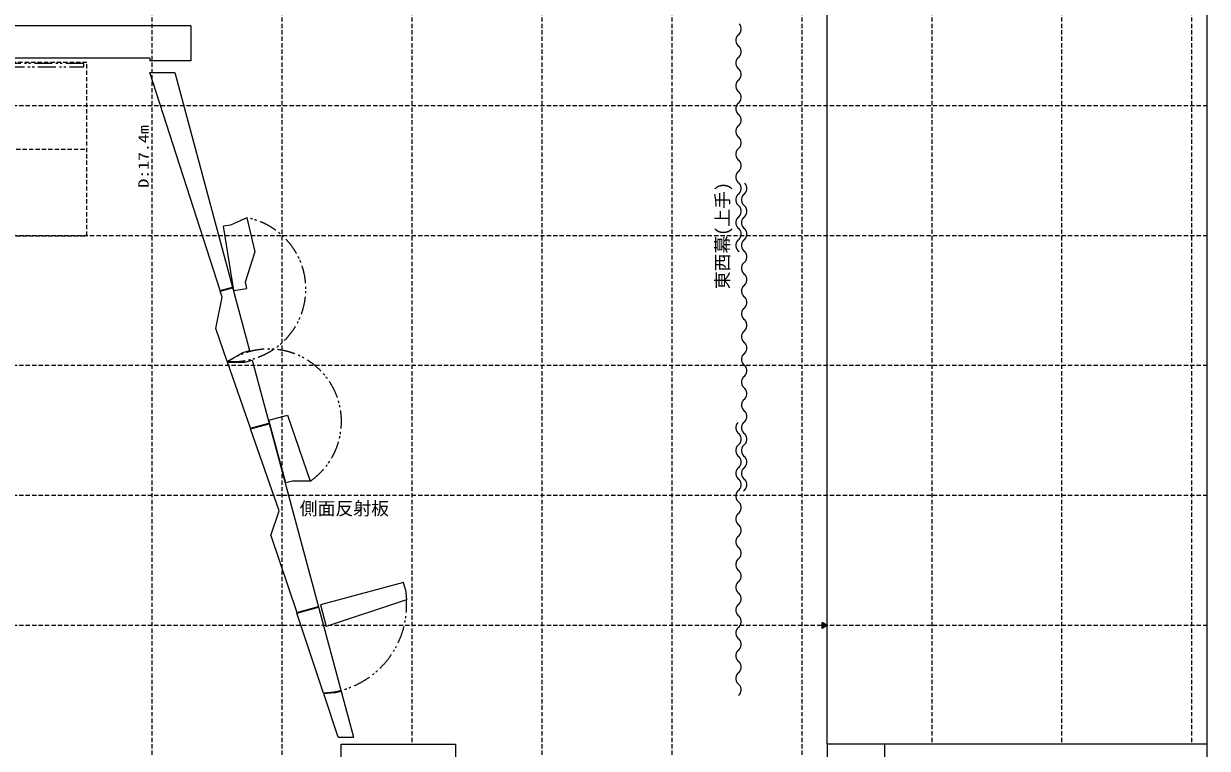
# Model space of a CAD drawing. Units: millimetres, scale not verified. Extents: x -10957 to 29043, y -19439 to 8905.
# Drawn here: x 12485 to 29043, y -12122 to -1982 of the extents above; entities that cross this region are included whole.
import ezdxf
from ezdxf.enums import TextEntityAlignment as Align

# ---------------------------------------------------------------- set-up
doc = ezdxf.new("R2010")
doc.units = ezdxf.units.MM
doc.header["$LTSCALE"] = 50
doc.linetypes.add('DASHED1', pattern=[1.8, 1.2, -0.6])
doc.linetypes.add('DOUBLE_CHAIN1', pattern=[8.8, 5, -1, 0.6, -0.6, 0.6, -1])
for name, color, linetype, lineweight in [('D-0', 7, 'Continuous', 18), ('D-A', 7, 'Continuous', 18), ('D-D', 7, 'Continuous', 18), ('D-E', 4, 'DASHED1', 18), ('F-F', 7, 'Continuous', 18)]:
    doc.layers.add(name, color=color, linetype=linetype, lineweight=lineweight)
doc.styles.add('ＭＳ ゴシック', font='')
doc.styles.get('ＭＳ ゴシック').set_extended_font_data('MS Gothic')

msp = doc.modelspace()

# ---------------------------------------------------------------- linework, layer by layer
at = {"layer": 'D-0'}
for p, q in [((14824.97, -2013.69), (8824.97, -2013.69)), ((14824.97, -2013.69), (14824.97, -2503.69)), ((14249.97, -2463.69), (8824.97, -2463.69)), ((14249.97, -2463.69), (14249.97, -2503.69)), ((14824.97, -2503.69), (14249.97, -2503.69)), ((14248.61, -2664.82), (14598.24, -2664.8)), ((15232.56, -5713.84), (14248.61, -2664.82)), ((14598.24, -2664.8), (14611.69, -2714.8)), ((14598.24, -2664.8), (15644.46, -6555.76)), ((15606.79, -4698.02), (15718.06, -5173.53)), ((15424.33, -5714.37), (15281.19, -4815.7)), ((15718.06, -5173.53), (15582.61, -5600.03)), ((15582.61, -5600.03), (15600.76, -5686.27)), ((15232.56, -5713.84), (15405.58, -5667.32)), ((15235.64, -5723.37), (15408.17, -5676.98)), ((15424.33, -5714.37), (15600.76, -5686.27)), ((15332.94, -6706.83), (15172.58, -6245.56)), ((15332.94, -6706.83), (15549.63, -6581.26)), ((15549.63, -6581.26), (15644.46, -6555.76)), ((15336.24, -6716.3), (15585.98, -6716.46)), ((15657.23, -7639.62), (15336.24, -6716.3)), ((15680.82, -6690.96), (17098.57, -11963.68)), ((15657.23, -7639.62), (15917.11, -7569.74)), ((15660.53, -7649.09), (15919.71, -7579.4)), ((16060.58, -8799.81), (15660.53, -7649.09)), ((15944.79, -9141.62), (16060.58, -8799.81)), ((15944.73, -9141.64), (16304.43, -10220.08)), ((17800.16, -9801.33), (16636.42, -10113.96)), ((17826.13, -9897.9), (17800.16, -9801.33)), ((17826.13, -9897.9), (17839.26, -10043.02)), ((17839.26, -10043.02), (16717.91, -10417.03)), ((16304.43, -10220.08), (16607.81, -10138.5)), ((16636.42, -10113.96), (16717.91, -10417.03)), ((16829.32, -11347.46), (16684.78, -11360.43)), ((16885.98, -11963.69), (16684.78, -11360.43)), ((16826.73, -11337.8), (16923.3, -11311.83)), ((16829.32, -11347.46), (16925.89, -11321.49)), ((17085.13, -11913.68), (17098.57, -11963.68)), ((16885.98, -11963.69), (17098.57, -11963.68)), ((16924.97, -12463.69), (16924.97, -12063.69)), ((24524.97, -12063.69), (24524.97, -13738.69)), ((29042.96, -12063.69), (24524.97, -12063.69))]:
    msp.add_line(p, q, dxfattribs=at)
at = {"layer": 'D-0', "linetype": 'DOUBLE_CHAIN1'}
for p, q in [((4324.97, -2587.8), (13324.97, -2587.8)), ((13324.97, -2587.8), (13324.97, -2539.2))]:
    msp.add_line(p, q, dxfattribs=at)
at = {"layer": 'D-0', "linetype": 'DASHED1'}
for p, q in [((4279.97, -3736.69), (13369.97, -3736.69)), ((4279.97, -4948.69), (13369.97, -4948.69))]:
    msp.add_line(p, q, dxfattribs=at)
msp.add_lwpolyline([(13369.97, -4948.69), (13369.97, -2524.69), (4279.97, -2524.69)], dxfattribs=at)
at = {"layer": 'D-0', "linetype": 'DOUBLE_CHAIN1'}
msp.add_lwpolyline([(13324.97, -2539.2), (4324.97, -2539.2), (4324.97, -2587.8)], dxfattribs=at)
at = {"layer": 'D-0'}
for points in [[(15606.79, -4698.02), (15378.16, -4800.26), (15281.19, -4815.7)], [(15172.58, -6245.56), (15262.7, -5807.23), (15235.64, -5723.37)], [(15584.24, -6716.93), (15680.82, -6690.96), (15693.8, -6739.24)], [(15914.45, -7529.04), (16174.32, -7459.16), (16495.32, -8382.48), (16245.58, -8382.32)], [(16247.32, -8381.86), (16150.74, -8407.82), (15914.45, -7529.04)], [(16826.73, -11337.8), (16681.61, -11350.93), (16307.6, -10229.58), (16610.41, -10148.16)], [(16924.97, -12063.69), (18524.97, -12063.69), (18524.97, -12673.69)], [(24524.97, -12063.69), (23724.97, -12063.69), (23724.97, -13213.69)]]:
    msp.add_lwpolyline(points, dxfattribs=at)
for centre, radius, start, end in [((22420.36, -2055.21), 102.93, 303.0678, 45.3381), ((22548.94, -2214.65), 102.95, 134.69529, 236.93851), ((22420.3, -2374.1), 102.98, 303.05507, 45.27156), ((22549, -2533.54), 103, 134.7617, 236.95127), ((22420.24, -2692.98), 103.02, 303.04244, 45.20501), ((22549.06, -2852.43), 103.05, 134.82832, 236.96381), ((22420.18, -3011.87), 103.07, 303.03023, 45.13824), ((22549.12, -3171.32), 103.09, 134.89479, 236.97604), ((22420.12, -3330.76), 103.12, 303.01778, 45.07193), ((22549.19, -3490.21), 103.14, 134.96154, 236.9883), ((22420.05, -3649.65), 103.16, 303.00566, 45.00495), ((22549.25, -3809.09), 103.19, 135.0286, 237.00032), ((22419.99, -3968.54), 103.21, 302.99374, 44.93782), ((22549.31, -4127.98), 103.24, 135.09586, 237.01189), ((22419.93, -4287.43), 103.26, 302.98223, 44.87088), ((22499.93, -4287.43), 103.26, 302.98223, 44.87088), ((22549.38, -4446.87), 103.28, 135.16247, 237.02363), ((22629.38, -4446.87), 103.28, 135.16247, 237.02363), ((22419.86, -4606.32), 103.31, 302.97054, 44.80396), ((22499.86, -4606.32), 103.31, 302.97054, 44.80396), ((22549.44, -4765.76), 103.33, 135.22985, 237.03495), ((22629.44, -4765.76), 103.33, 135.22985, 237.03495), ((22419.8, -4925.2), 103.36, 302.95924, 44.73673), ((22499.8, -4925.2), 103.36, 302.95924, 44.73673), ((22549.51, -5084.65), 103.38, 135.29696, 237.04647), ((22629.51, -5084.65), 103.38, 135.29696, 237.04647), ((22499.73, -5244.09), 103.41, 302.94793, 44.66916), ((22629.57, -5403.54), 103.43, 135.36477, 237.05763), ((22499.67, -5562.98), 103.45, 302.93698, 44.60123), ((22629.64, -5722.42), 103.48, 135.43258, 237.06855), ((22499.6, -5881.87), 103.5, 302.92598, 44.53346), ((22629.7, -6041.31), 103.53, 135.50061, 237.07941), ((22629.77, -6360.2), 103.58, 135.56871, 237.08999), ((22499.53, -6200.75), 103.56, 302.91537, 44.46525), ((22499.47, -6519.64), 103.61, 302.90472, 44.39719), ((22629.84, -6679.09), 103.63, 135.63704, 237.1005), ((22499.4, -6838.53), 103.66, 302.89445, 44.32867), ((22629.91, -6997.97), 103.68, 135.70544, 237.11074), ((22499.33, -7157.42), 103.71, 302.88414, 44.26031), ((22629.97, -7316.86), 103.73, 135.77406, 237.12087), ((22499.26, -7476.3), 103.76, 302.87425, 44.19154), ((22550.04, -7635.75), 103.79, 135.84275, 237.13034), ((22630.04, -7635.75), 103.79, 135.84275, 237.13034), ((22419.2, -7795.19), 103.81, 302.86417, 44.12366), ((22499.2, -7795.19), 103.81, 302.86417, 44.12366), ((22550.11, -7954.63), 103.84, 135.9112, 237.14021), ((22630.11, -7954.63), 103.84, 135.9112, 237.14021), ((22419.13, -8114.08), 103.86, 302.85451, 44.05482), ((22499.13, -8114.08), 103.86, 302.85451, 44.05482), ((22550.18, -8273.52), 103.89, 135.98003, 237.14994), ((22630.18, -8273.52), 103.89, 135.98003, 237.14994), ((22419.06, -8432.96), 103.92, 302.84494, 43.98569), ((22499.06, -8432.96), 103.92, 302.84494, 43.98569), ((22550.25, -8592.41), 103.94, 136.04934, 237.15934), ((22418.99, -8751.85), 103.97, 302.8356, 43.91642), ((22550.32, -8911.29), 104, 136.11865, 237.16861), ((22418.92, -9070.74), 104.02, 302.82641, 43.84704), ((22550.39, -9230.18), 104.05, 136.18811, 237.17771), ((22418.85, -9389.62), 104.08, 302.81739, 43.77751), ((22550.46, -9549.07), 104.1, 136.25772, 237.18664), ((22418.78, -9708.51), 104.13, 302.8086, 43.70782), ((22550.53, -9867.95), 104.16, 136.32738, 237.19535), ((22418.7, -10027.4), 104.18, 302.80036, 43.63807), ((22550.6, -10186.84), 104.21, 136.39642, 237.2041), ((22418.63, -10346.28), 104.24, 302.79166, 43.56863), ((22550.68, -10505.73), 104.27, 136.46638, 237.21253), ((22418.56, -10665.17), 104.29, 302.78326, 43.49857), ((22550.75, -10824.61), 104.32, 136.53662, 237.22067), ((22418.49, -10984.05), 104.35, 302.77429, 43.4286), ((22550.82, -11143.5), 104.38, 136.60822, 237.227), ((22418.43, -11302.93), 104.39, 309.32403, 43.36166)]:
    msp.add_arc(centre, radius, start, end, dxfattribs=at)
at = {"layer": 'D-0', "linetype": 'DOUBLE_CHAIN1'}
for centre, radius, start, end in [((15417.23, -5695.25), 1015.09, 265.23718, 79.23718), ((15915.78, -7549.39), 1014.84, 304.82456, 124.82456), ((16606.48, -10118.15), 1235.07, 273.48741, 3.48741)]:
    msp.add_arc(centre, radius, start, end, dxfattribs=at)
at = {"layer": 'D-D'}
for p, q in [((23724.96, -10402.69), (23654.25, -10361.86)), ((23654.25, -10443.51), (23654.25, -10361.86)), ((23724.96, -10402.69), (23654.25, -10443.51)), ((23656.51, -10363.17), (23656.51, -10442.21)), ((23659.01, -10364.61), (23659.01, -10440.76)), ((23661.51, -10366.05), (23661.51, -10439.32)), ((23664.01, -10367.5), (23664.01, -10437.88)), ((23666.51, -10368.94), (23666.51, -10436.43)), ((23669.01, -10370.38), (23669.01, -10434.99)), ((23671.51, -10371.83), (23671.51, -10433.55)), ((23674.01, -10373.27), (23674.01, -10432.1)), ((23676.51, -10374.71), (23676.51, -10430.66)), ((23679.01, -10376.16), (23679.01, -10429.22)), ((23681.51, -10377.6), (23681.51, -10427.77)), ((23684.01, -10379.04), (23684.01, -10426.33)), ((23686.51, -10380.49), (23686.51, -10424.89)), ((23689.01, -10381.93), (23689.01, -10423.44)), ((23691.51, -10383.37), (23691.51, -10422)), ((23694.01, -10384.82), (23694.01, -10420.56)), ((23696.51, -10386.26), (23696.51, -10419.11)), ((23699.01, -10387.7), (23699.01, -10417.67)), ((23701.51, -10389.15), (23701.51, -10416.23)), ((23704.01, -10390.59), (23704.01, -10414.78)), ((23706.51, -10392.03), (23706.51, -10413.34)), ((23709.01, -10393.48), (23709.01, -10411.9)), ((23711.51, -10394.92), (23711.51, -10410.45)), ((23714.01, -10396.36), (23714.01, -10409.01)), ((23716.51, -10397.81), (23716.51, -10407.57)), ((23719.01, -10399.25), (23719.01, -10406.12)), ((23721.51, -10400.69), (23721.51, -10404.68)), ((23724.01, -10402.14), (23724.01, -10403.23))]:
    msp.add_line(p, q, dxfattribs=at)
at = {"layer": 'D-E'}
for p, q in [((14278.97, 4856.31), (14278.97, -12533.69)), ((16096.97, 4856.31), (16096.97, -12533.69)), ((17914.97, 4856.31), (17914.97, -12063.69)), ((19732.97, 4856.31), (19732.97, -12673.69)), ((21550.97, 4856.31), (21550.97, -12673.69)), ((23368.97, 4856.31), (23368.97, -12673.69)), ((25186.97, 4856.31), (25186.97, -12063.69)), ((27004.97, 4856.31), (27004.97, -12063.69)), ((28822.97, 4856.31), (28822.97, -12063.69)), ((29042.96, -3130.69), (-10957.04, -3130.69)), ((29042.96, -4948.69), (-10957.04, -4948.69)), ((29042.96, -6766.69), (-10957.04, -6766.69)), ((29042.96, -8584.69), (-10957.04, -8584.69)), ((29042.96, -10402.69), (-10957.04, -10402.69))]:
    msp.add_line(p, q, dxfattribs=at)
at = {"layer": 'D-E', "color": 7, "linetype": 'Continuous'}
msp.add_line((23724.97, -12063.69), (23724.97, 3886.31), dxfattribs=at)
at = {"layer": 'F-F'}
msp.add_line((29042.96, -19394.87), (29042.96, 8905.13), dxfattribs=at)

# ---------------------------------------------------------------- texts
at = {"layer": 'D-A', "style": 'ＭＳ ゴシック', "width": 1.25}
msp.add_text('D:17.4m', height=146.6, rotation=90, dxfattribs=at).set_placement((14278.97, -4276.19), align=Align.BOTTOM_LEFT)
at = {"layer": 'D-A', "style": 'ＭＳ ゴシック'}
msp.add_text('東西幕(上手)', height=183.3, rotation=90, dxfattribs=at).set_placement((22406.85, -5698.69), align=Align.BOTTOM_LEFT)
msp.add_text('側面反射板', height=183.3, dxfattribs=at).set_placement((16346.99, -8912.35), align=Align.BOTTOM_LEFT)

doc.saveas('drawing.dxf')
